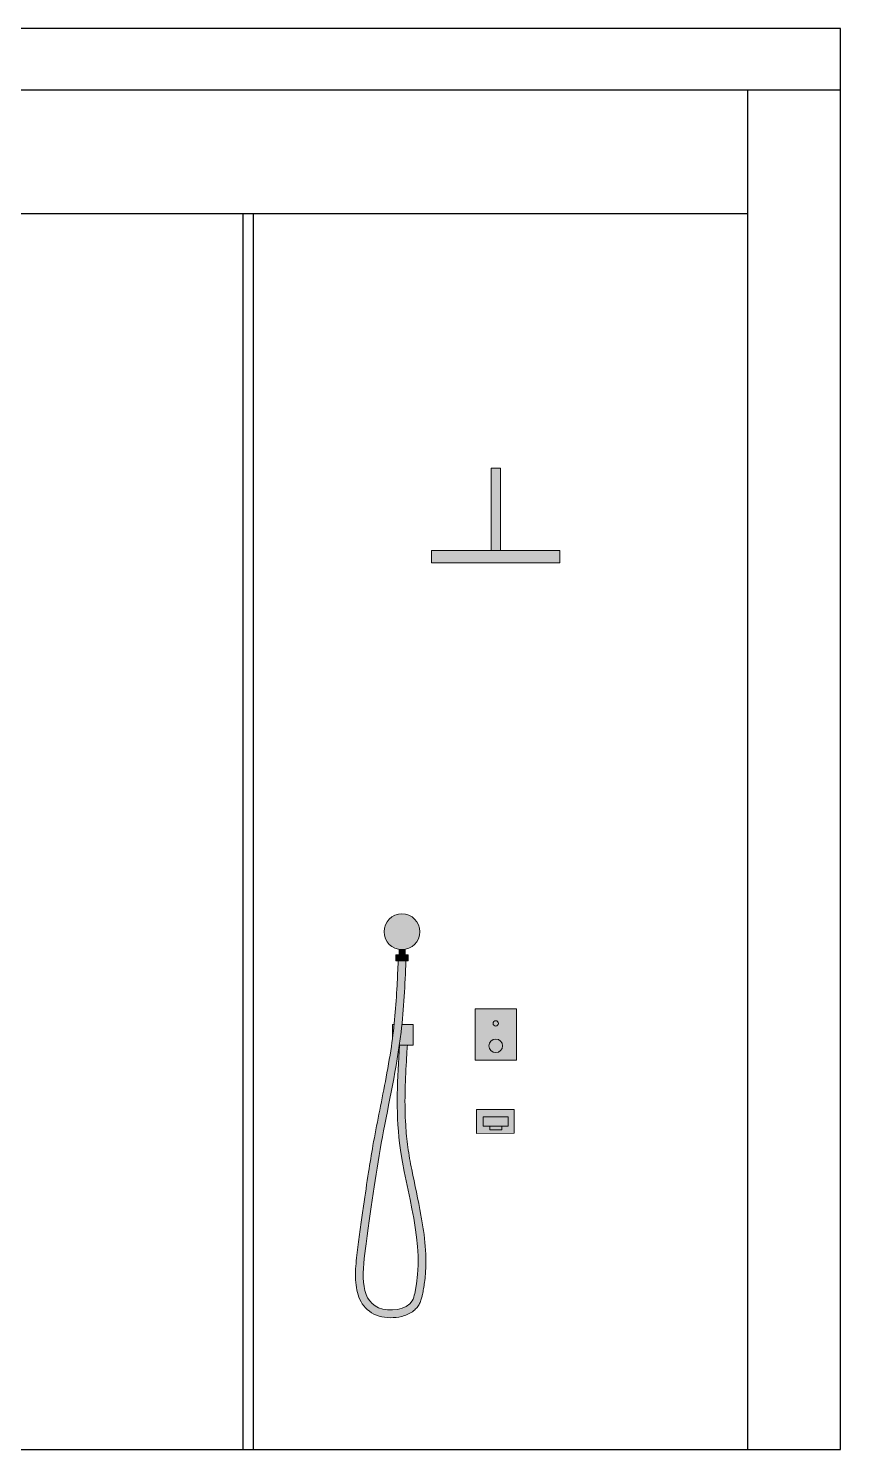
# Model space of a CAD drawing. Header units: inches. Extents: x 9636 to 21597, y -10243 to 557.
# Drawn here: x 11958.1 to 12036.9, y -4619.5 to -4481.5 of the extents above; entities that cross this region are included whole.
import ezdxf

# ---------------------------------------------------------------- set-up
doc = ezdxf.new("R2010")
doc.units = ezdxf.units.IN
doc.header["$MEASUREMENT"] = 0
doc.layers.add('WALL', color=23, linetype='Continuous', lineweight=15)

# ---------------------------------------------------------------- blocks, each defined once
blk = doc.blocks.new('shower panel')
at = {"ltscale": 10, "true_color": 0xc7c8ca, "transparency": 33554687}
h = blk.add_hatch(color=9, dxfattribs=at)
h.dxf.hatch_style = 1
h.paths.add_polyline_path([(5645.21, 3090.33), (5644.31, 3090.33), (5644.31, 3082.34), (5645.21, 3082.34)])
h.paths.add_polyline_path([(5650.99, 3082.34), (5646.2, 3082.34), (5638.53, 3082.34), (5638.53, 3081.14), (5650.99, 3081.14)])
h = blk.add_hatch(color=9, dxfattribs=at)
h.dxf.hatch_style = 1
h.paths.add_polyline_path([(5646.76, 3037.82), (5642.76, 3037.82), (5642.76, 3032.84), (5646.76, 3032.84)])
h.paths.add_polyline_path([(5644.1, 3034.23, -1), (5645.42, 3034.23, -1)], flags=0)
h.paths.add_polyline_path([(5644.5, 3036.41, -1), (5645.02, 3036.41, -1)], flags=0)
h.paths.add_polyline_path([(5644.1, 3034.23, 1), (5645.42, 3034.23, 1)], flags=16)
h.paths.add_polyline_path([(5644.5, 3036.41, 1), (5645.02, 3036.41, 1)], flags=16)
h = blk.add_hatch(color=9, dxfattribs=at)
h.dxf.hatch_style = 1
h.paths.add_polyline_path([(5645.42, 3034.23, 1), (5644.1, 3034.23, 1)])
h.paths.add_polyline_path([(5645.02, 3036.41, 1), (5644.5, 3036.41, 1)])
h = blk.add_hatch(color=9, dxfattribs=at)
h.dxf.hatch_style = 1
h.paths.add_polyline_path([(5646.54, 3028.05), (5642.9, 3028.05), (5642.9, 3025.73), (5646.54, 3025.74)])
h.paths.add_polyline_path([(5644.17, 3026.06), (5644.17, 3026.42), (5643.53, 3026.42), (5643.53, 3027.34), (5645.98, 3027.34), (5645.98, 3026.42), (5645.34, 3026.42), (5645.34, 3026.06)], flags=16)
h = blk.add_hatch(color=9, dxfattribs=at)
h.dxf.hatch_style = 1
h.paths.add_polyline_path([(5645.34, 3026.42), (5644.17, 3026.42), (5644.17, 3026.06), (5645.34, 3026.06)])
h.paths.add_polyline_path([(5645.98, 3027.34), (5643.53, 3027.34), (5643.53, 3026.42), (5645.98, 3026.42)])
at = {"color": 18, "true_color": 0x000000}
for p, q in [((5644.31, 3090.33), (5644.31, 3082.34)), ((5645.21, 3090.33), (5645.21, 3082.34)), ((5646.2, 3082.34), (5638.53, 3082.34)), ((5638.53, 3082.34), (5638.53, 3081.14)), ((5646.2, 3082.34), (5650.99, 3082.34)), ((5650.99, 3082.34), (5650.99, 3081.14)), ((5638.53, 3081.14), (5650.99, 3081.14)), ((5642.76, 3032.84), (5642.76, 3037.82)), ((5642.76, 3037.82), (5646.76, 3037.82)), ((5646.76, 3032.84), (5646.76, 3037.82)), ((5642.76, 3032.84), (5646.76, 3032.84))]:
    blk.add_line(p, q, dxfattribs=at)
at = {"color": 18, "linetype": 'Continuous', "ltscale": 10, "true_color": 0x000000}
blk.add_line((5645.21, 3090.33), (5644.31, 3090.33), dxfattribs=at)
at = {"color": 18, "true_color": 0x000000}
for points in [[(5642.9, 3025.73), (5646.54, 3025.74), (5646.54, 3028.05), (5642.9, 3028.05)], [(5643.53, 3027.34), (5645.98, 3027.34), (5645.98, 3026.42), (5643.53, 3026.42)]]:
    blk.add_lwpolyline(points, close=True, dxfattribs=at)
for centre, radius in [((5644.76, 3036.41), 0.261), ((5644.76, 3034.23), 0.658)]:
    blk.add_circle(centre, radius, dxfattribs=at)
at = {"layer": 'WALL', "color": 18, "linetype": 'Continuous', "ltscale": 10, "true_color": 0x000000}
blk.add_lwpolyline([(5644.17, 3026.42), (5645.34, 3026.42), (5645.34, 3026.06), (5644.17, 3026.06)], close=True, dxfattribs=at)
blk = doc.blocks.new('handshower')
at = {"ltscale": 10, "true_color": 0xc7c8ca, "transparency": 33554687}
h = blk.add_hatch(color=9, dxfattribs=at)
h.dxf.hatch_style = 1
h.paths.add_polyline_path([(5652.82, 3045.31, 1), (5656.3, 3045.31, 1)])
h = blk.add_hatch(color=9, dxfattribs=at)
h.dxf.hatch_style = 1
h.paths.add_polyline_path([(5654.84, 3043.59, -0.085911), (5654.25, 3043.6), (5654.25, 3043.07), (5654.84, 3043.07)])
h.paths.add_polyline_path([(5655.15, 3043.07), (5653.96, 3043.08), (5653.96, 3042.47), (5655.15, 3042.47)])
h = blk.add_hatch(color=9, dxfattribs=at)
h.dxf.hatch_style = 1
edge = h.paths.add_edge_path(flags=17)
edge.add_spline(control_points=[(5654.81, 3034.29), (5654.75, 3034.71), (5654.67, 3035.38), (5654.59, 3036.04), (5654.57, 3036.29)], knot_values=[54.194677, 54.194677, 54.194677, 54.194677, 55.45483, 56.187119, 56.187119, 56.187119, 56.187119], degree=3, periodic=0)
edge.add_line((5654.57, 3036.29), (5653.47, 3036.29))
edge.add_line((5653.47, 3036.29), (5653.47, 3034.29))
edge.add_line((5653.47, 3034.29), (5654.81, 3034.29))
edge = h.paths.add_edge_path()
edge.add_spline(control_points=[(5655.47, 3035.05), (5655.41, 3035.47), (5655.36, 3035.88), (5655.32, 3036.29)], knot_values=[54.859322, 54.859322, 54.859322, 54.859322, 56.108997, 56.108997, 56.108997, 56.108997], degree=3, periodic=0)
edge.add_spline(control_points=[(5655.32, 3036.29), (5655.29, 3036.57), (5655.26, 3036.85), (5655.15, 3038.11), (5655.09, 3039.1), (5655, 3040.88), (5654.96, 3041.67), (5654.93, 3042.47)], knot_values=[56.108997, 56.108997, 56.108997, 56.108997, 56.962385, 56.962385, 59.951382, 59.951382, 62.356014, 62.356014, 62.356014, 62.356014], degree=3, periodic=0)
edge.add_line((5654.93, 3042.47), (5654.18, 3042.47))
edge.add_spline(control_points=[(5654.18, 3042.47), (5654.26, 3040.57), (5654.34, 3038.67), (5654.52, 3036.76)], knot_values=[56.654033, 56.654033, 56.654033, 56.654033, 62.384454, 62.384454, 62.384454, 62.384454], degree=3, periodic=0)
edge.add_spline(control_points=[(5654.52, 3036.76), (5654.53, 3036.6), (5654.55, 3036.44), (5654.57, 3036.29)], knot_values=[56.187119, 56.187119, 56.187119, 56.187119, 56.654033, 56.654033, 56.654033, 56.654033], degree=3, periodic=0)
edge.add_spline(control_points=[(5654.57, 3036.29), (5654.59, 3036.04), (5654.64, 3035.61), (5654.69, 3035.18), (5654.72, 3034.99)], knot_values=[54.896824, 54.896824, 54.896824, 54.896824, 55.629113, 56.187119, 56.187119, 56.187119, 56.187119], degree=3, periodic=0)
edge.add_spline(control_points=[(5654.72, 3034.99), (5654.75, 3034.76), (5654.78, 3034.52), (5654.81, 3034.29)], knot_values=[54.194677, 54.194677, 54.194677, 54.194677, 54.896824, 54.896824, 54.896824, 54.896824], degree=3, periodic=0)
edge.add_spline(control_points=[(5654.81, 3034.29), (5654.9, 3033.71), (5654.99, 3033.13), (5655.09, 3032.55)], knot_values=[52.468674, 52.468674, 52.468674, 52.468674, 54.194677, 54.194677, 54.194677, 54.194677], degree=3, periodic=0)
edge.add_spline(control_points=[(5655.09, 3032.55), (5655.5, 3030.1), (5656.05, 3027.58), (5656.49, 3025.21), (5656.51, 3025.12)], knot_values=[44.841361, 44.841361, 44.841361, 44.841361, 52.188713, 52.468674, 52.468674, 52.468674, 52.468674], degree=3, periodic=0)
edge.add_spline(control_points=[(5656.51, 3025.12), (5656.76, 3023.78), (5656.97, 3022.48), (5657.18, 3021.12)], knot_values=[40.510785, 40.510785, 40.510785, 40.510785, 44.841361, 44.841361, 44.841361, 44.841361], degree=3, periodic=0)
edge.add_spline(control_points=[(5657.18, 3021.12), (5657.33, 3020.07), (5657.49, 3018.99), (5657.65, 3017.83)], knot_values=[37.168422, 37.168422, 37.168422, 37.168422, 40.510785, 40.510785, 40.510785, 40.510785], degree=3, periodic=0)
edge.add_spline(control_points=[(5657.65, 3017.83), (5657.77, 3016.94), (5657.96, 3015.61), (5658.16, 3014.13), (5658.21, 3013.68)], knot_values=[33.526078, 33.526078, 33.526078, 33.526078, 36.058959, 37.168422, 37.168422, 37.168422, 37.168422], degree=3, periodic=0)
edge.add_spline(control_points=[(5658.21, 3013.68), (5658.24, 3013.41), (5658.27, 3013.13), (5658.29, 3012.86)], knot_values=[32.853295, 32.853295, 32.853295, 32.853295, 33.526078, 33.526078, 33.526078, 33.526078], degree=3, periodic=0)
edge.add_spline(control_points=[(5658.29, 3012.86), (5658.31, 3012.6), (5658.32, 3012.34), (5658.32, 3012.09)], knot_values=[32.195242, 32.195242, 32.195242, 32.195242, 32.853295, 32.853295, 32.853295, 32.853295], degree=3, periodic=0)
edge.add_spline(control_points=[(5658.32, 3012.09), (5658.33, 3011.91), (5658.32, 3011.74), (5658.31, 3011.57)], knot_values=[31.738138, 31.738138, 31.738138, 31.738138, 32.195242, 32.195242, 32.195242, 32.195242], degree=3, periodic=0)
edge.add_spline(control_points=[(5658.31, 3011.57), (5658.3, 3011.31), (5658.28, 3011.07), (5658.24, 3010.84)], knot_values=[31.055014, 31.055014, 31.055014, 31.055014, 31.738138, 31.738138, 31.738138, 31.738138], degree=3, periodic=0)
edge.add_spline(control_points=[(5658.24, 3010.84), (5658.23, 3010.76), (5658.21, 3010.69), (5658.2, 3010.62)], knot_values=[30.842614, 30.842614, 30.842614, 30.842614, 31.055014, 31.055014, 31.055014, 31.055014], degree=3, periodic=0)
edge.add_spline(control_points=[(5658.2, 3010.62), (5658.18, 3010.54), (5658.16, 3010.46), (5658.14, 3010.39)], knot_values=[30.59947, 30.59947, 30.59947, 30.59947, 30.842614, 30.842614, 30.842614, 30.842614], degree=3, periodic=0)
edge.add_spline(control_points=[(5658.14, 3010.39), (5658.12, 3010.32), (5658.1, 3010.25), (5658.08, 3010.19)], knot_values=[30.388353, 30.388353, 30.388353, 30.388353, 30.59947, 30.59947, 30.59947, 30.59947], degree=3, periodic=0)
edge.add_spline(control_points=[(5658.08, 3010.19), (5658.05, 3010.12), (5658.02, 3010.04), (5657.99, 3009.97)], knot_values=[30.143852, 30.143852, 30.143852, 30.143852, 30.388353, 30.388353, 30.388353, 30.388353], degree=3, periodic=0)
edge.add_spline(control_points=[(5657.99, 3009.97), (5657.97, 3009.91), (5657.94, 3009.86), (5657.91, 3009.8)], knot_values=[29.93379, 29.93379, 29.93379, 29.93379, 30.143852, 30.143852, 30.143852, 30.143852], degree=3, periodic=0)
edge.add_spline(control_points=[(5657.91, 3009.8), (5657.88, 3009.75), (5657.85, 3009.7), (5657.83, 3009.65)], knot_values=[29.750409, 29.750409, 29.750409, 29.750409, 29.93379, 29.93379, 29.93379, 29.93379], degree=3, periodic=0)
edge.add_spline(control_points=[(5657.83, 3009.65), (5657.79, 3009.6), (5657.76, 3009.54), (5657.72, 3009.49)], knot_values=[29.53932, 29.53932, 29.53932, 29.53932, 29.750409, 29.750409, 29.750409, 29.750409], degree=3, periodic=0)
edge.add_spline(control_points=[(5657.72, 3009.49), (5657.7, 3009.46), (5657.67, 3009.44), (5657.65, 3009.41)], knot_values=[29.418133, 29.418133, 29.418133, 29.418133, 29.53932, 29.53932, 29.53932, 29.53932], degree=3, periodic=0)
edge.add_spline(control_points=[(5657.65, 3009.41), (5657.62, 3009.37), (5657.59, 3009.34), (5657.56, 3009.31)], knot_values=[29.267829, 29.267829, 29.267829, 29.267829, 29.418133, 29.418133, 29.418133, 29.418133], degree=3, periodic=0)
edge.add_spline(control_points=[(5657.56, 3009.31), (5657.52, 3009.27), (5657.49, 3009.23), (5657.44, 3009.19)], knot_values=[29.084662, 29.084662, 29.084662, 29.084662, 29.267829, 29.267829, 29.267829, 29.267829], degree=3, periodic=0)
edge.add_spline(control_points=[(5657.44, 3009.19), (5657.42, 3009.17), (5657.39, 3009.14), (5657.36, 3009.12)], knot_values=[28.96291, 28.96291, 28.96291, 28.96291, 29.084662, 29.084662, 29.084662, 29.084662], degree=3, periodic=0)
edge.add_spline(control_points=[(5657.36, 3009.12), (5657.28, 3009.05), (5657.2, 3009), (5657.11, 3008.94)], knot_values=[28.62983, 28.62983, 28.62983, 28.62983, 28.96291, 28.96291, 28.96291, 28.96291], degree=3, periodic=0)
edge.add_spline(control_points=[(5657.11, 3008.94), (5657.07, 3008.92), (5657.04, 3008.9), (5657, 3008.89)], knot_values=[28.507584, 28.507584, 28.507584, 28.507584, 28.62983, 28.62983, 28.62983, 28.62983], degree=3, periodic=0)
edge.add_spline(control_points=[(5657, 3008.89), (5656.95, 3008.86), (5656.88, 3008.83), (5656.82, 3008.8), (5656.81, 3008.8)], knot_values=[28.296705, 28.296705, 28.296705, 28.296705, 28.500267, 28.507584, 28.507584, 28.507584, 28.507584], degree=3, periodic=0)
edge.add_spline(control_points=[(5656.81, 3008.8), (5656.76, 3008.78), (5656.7, 3008.75), (5656.64, 3008.73)], knot_values=[28.114163, 28.114163, 28.114163, 28.114163, 28.296705, 28.296705, 28.296705, 28.296705], degree=3, periodic=0)
edge.add_spline(control_points=[(5656.64, 3008.73), (5656.57, 3008.71), (5656.5, 3008.69), (5656.42, 3008.67)], knot_values=[27.903188, 27.903188, 27.903188, 27.903188, 28.114163, 28.114163, 28.114163, 28.114163], degree=3, periodic=0)
edge.add_spline(control_points=[(5656.42, 3008.67), (5656.34, 3008.65), (5656.25, 3008.64), (5656.16, 3008.62)], knot_values=[27.659043, 27.659043, 27.659043, 27.659043, 27.903188, 27.903188, 27.903188, 27.903188], degree=3, periodic=0)
edge.add_spline(control_points=[(5656.16, 3008.62), (5656.08, 3008.61), (5656, 3008.6), (5655.93, 3008.59)], knot_values=[27.447336, 27.447336, 27.447336, 27.447336, 27.659043, 27.659043, 27.659043, 27.659043], degree=3, periodic=0)
edge.add_spline(control_points=[(5655.93, 3008.59), (5655.83, 3008.59), (5655.74, 3008.58), (5655.65, 3008.58)], knot_values=[27.203462, 27.203462, 27.203462, 27.203462, 27.447336, 27.447336, 27.447336, 27.447336], degree=3, periodic=0)
edge.add_spline(control_points=[(5655.65, 3008.58), (5655.57, 3008.58), (5655.49, 3008.58), (5655.41, 3008.59)], knot_values=[26.992057, 26.992057, 26.992057, 26.992057, 27.203462, 27.203462, 27.203462, 27.203462], degree=3, periodic=0)
edge.add_spline(control_points=[(5655.41, 3008.59), (5655.31, 3008.59), (5655.22, 3008.6), (5655.13, 3008.61)], knot_values=[26.747282, 26.747282, 26.747282, 26.747282, 26.992057, 26.992057, 26.992057, 26.992057], degree=3, periodic=0)
edge.add_spline(control_points=[(5655.13, 3008.61), (5655.05, 3008.62), (5654.97, 3008.64), (5654.89, 3008.65)], knot_values=[26.537116, 26.537116, 26.537116, 26.537116, 26.747282, 26.747282, 26.747282, 26.747282], degree=3, periodic=0)
edge.add_spline(control_points=[(5654.89, 3008.65), (5654.75, 3008.68), (5654.61, 3008.72), (5654.48, 3008.77)], knot_values=[26.142537, 26.142537, 26.142537, 26.142537, 26.537116, 26.537116, 26.537116, 26.537116], degree=3, periodic=0)
edge.add_spline(control_points=[(5654.48, 3008.77), (5654.43, 3008.78), (5654.39, 3008.8), (5654.35, 3008.82)], knot_values=[26.021228, 26.021228, 26.021228, 26.021228, 26.142537, 26.142537, 26.142537, 26.142537], degree=3, periodic=0)
edge.add_spline(control_points=[(5654.35, 3008.82), (5654.26, 3008.86), (5654.18, 3008.9), (5654.09, 3008.95)], knot_values=[25.740864, 25.740864, 25.740864, 25.740864, 26.021228, 26.021228, 26.021228, 26.021228], degree=3, periodic=0)
edge.add_spline(control_points=[(5654.09, 3008.95), (5654.06, 3008.97), (5654.03, 3008.99), (5654, 3009.01)], knot_values=[25.634085, 25.634085, 25.634085, 25.634085, 25.740864, 25.740864, 25.740864, 25.740864], degree=3, periodic=0)
edge.add_spline(control_points=[(5654, 3009.01), (5653.97, 3009.03), (5653.94, 3009.06), (5653.9, 3009.08)], knot_values=[25.513429, 25.513429, 25.513429, 25.513429, 25.634085, 25.634085, 25.634085, 25.634085], degree=3, periodic=0)
edge.add_spline(control_points=[(5653.9, 3009.08), (5653.88, 3009.1), (5653.85, 3009.13), (5653.82, 3009.15)], knot_values=[25.406868, 25.406868, 25.406868, 25.406868, 25.513429, 25.513429, 25.513429, 25.513429], degree=3, periodic=0)
edge.add_spline(control_points=[(5653.82, 3009.15), (5653.79, 3009.18), (5653.77, 3009.2), (5653.74, 3009.23)], knot_values=[25.285802, 25.285802, 25.285802, 25.285802, 25.406868, 25.406868, 25.406868, 25.406868], degree=3, periodic=0)
edge.add_spline(control_points=[(5653.74, 3009.23), (5653.72, 3009.26), (5653.69, 3009.28), (5653.67, 3009.31)], knot_values=[25.179623, 25.179623, 25.179623, 25.179623, 25.285802, 25.285802, 25.285802, 25.285802], degree=3, periodic=0)
edge.add_spline(control_points=[(5653.67, 3009.31), (5653.65, 3009.34), (5653.62, 3009.37), (5653.6, 3009.41)], knot_values=[25.058111, 25.058111, 25.058111, 25.058111, 25.179623, 25.179623, 25.179623, 25.179623], degree=3, periodic=0)
edge.add_spline(control_points=[(5653.6, 3009.41), (5653.59, 3009.43), (5653.57, 3009.46), (5653.55, 3009.49), (5653.55, 3009.49)], knot_values=[24.953418, 24.953418, 24.953418, 24.953418, 25.043234, 25.058111, 25.058111, 25.058111, 25.058111], degree=3, periodic=0)
edge.add_spline(control_points=[(5653.55, 3009.49), (5653.53, 3009.53), (5653.51, 3009.56), (5653.5, 3009.6)], knot_values=[24.833132, 24.833132, 24.833132, 24.833132, 24.953418, 24.953418, 24.953418, 24.953418], degree=3, periodic=0)
edge.add_spline(control_points=[(5653.5, 3009.6), (5653.48, 3009.63), (5653.47, 3009.66), (5653.45, 3009.7)], knot_values=[24.725943, 24.725943, 24.725943, 24.725943, 24.833132, 24.833132, 24.833132, 24.833132], degree=3, periodic=0)
edge.add_spline(control_points=[(5653.45, 3009.7), (5653.44, 3009.73), (5653.43, 3009.77), (5653.42, 3009.81)], knot_values=[24.608323, 24.608323, 24.608323, 24.608323, 24.725943, 24.725943, 24.725943, 24.725943], degree=3, periodic=0)
edge.add_spline(control_points=[(5653.42, 3009.81), (5653.37, 3009.93), (5653.33, 3010.12), (5653.29, 3010.31), (5653.28, 3010.37)], knot_values=[24.035191, 24.035191, 24.035191, 24.035191, 24.425067, 24.608323, 24.608323, 24.608323, 24.608323], degree=3, periodic=0)
edge.add_spline(control_points=[(5653.28, 3010.37), (5653.23, 3010.58), (5653.2, 3010.78), (5653.17, 3010.98)], knot_values=[23.423365, 23.423365, 23.423365, 23.423365, 24.035191, 24.035191, 24.035191, 24.035191], degree=3, periodic=0)
edge.add_spline(control_points=[(5653.17, 3010.98), (5653.13, 3011.23), (5653.09, 3011.48), (5653.07, 3011.73)], knot_values=[22.671311, 22.671311, 22.671311, 22.671311, 23.423365, 23.423365, 23.423365, 23.423365], degree=3, periodic=0)
edge.add_spline(control_points=[(5653.07, 3011.73), (5653.04, 3012.01), (5653.02, 3012.29), (5653.01, 3012.56)], knot_values=[21.840313, 21.840313, 21.840313, 21.840313, 22.671311, 22.671311, 22.671311, 22.671311], degree=3, periodic=0)
edge.add_spline(control_points=[(5653.01, 3012.56), (5653, 3012.89), (5652.99, 3013.22), (5653, 3013.54)], knot_values=[20.855298, 20.855298, 20.855298, 20.855298, 21.840313, 21.840313, 21.840313, 21.840313], degree=3, periodic=0)
edge.add_spline(control_points=[(5653, 3013.54), (5653, 3013.95), (5653.03, 3014.35), (5653.06, 3014.76)], knot_values=[19.631856, 19.631856, 19.631856, 19.631856, 20.855298, 20.855298, 20.855298, 20.855298], degree=3, periodic=0)
edge.add_spline(control_points=[(5653.06, 3014.76), (5653.1, 3015.25), (5653.16, 3015.75), (5653.22, 3016.24)], knot_values=[18.14334, 18.14334, 18.14334, 18.14334, 19.631856, 19.631856, 19.631856, 19.631856], degree=3, periodic=0)
edge.add_spline(control_points=[(5653.22, 3016.24), (5653.3, 3016.75), (5653.38, 3017.25), (5653.47, 3017.76)], knot_values=[16.617957, 16.617957, 16.617957, 16.617957, 18.14334, 18.14334, 18.14334, 18.14334], degree=3, periodic=0)
edge.add_spline(control_points=[(5653.47, 3017.76), (5653.66, 3018.76), (5653.87, 3019.77), (5654.08, 3020.77)], knot_values=[13.582782, 13.582782, 13.582782, 13.582782, 16.617957, 16.617957, 16.617957, 16.617957], degree=3, periodic=0)
edge.add_spline(control_points=[(5654.08, 3020.77), (5654.21, 3021.36), (5654.33, 3021.94), (5654.44, 3022.53)], knot_values=[11.811598, 11.811598, 11.811598, 11.811598, 13.582782, 13.582782, 13.582782, 13.582782], degree=3, periodic=0)
edge.add_spline(control_points=[(5654.44, 3022.53), (5654.55, 3023.14), (5654.66, 3023.75), (5654.74, 3024.36)], knot_values=[9.973889, 9.973889, 9.973889, 9.973889, 11.811598, 11.811598, 11.811598, 11.811598], degree=3, periodic=0)
edge.add_spline(control_points=[(5654.74, 3024.36), (5654.76, 3024.5), (5654.89, 3025.55), (5654.97, 3026.6), (5655, 3027.51)], knot_values=[6.814131, 6.814131, 6.814131, 6.814131, 7.226304, 9.973889, 9.973889, 9.973889, 9.973889], degree=3, periodic=0)
edge.add_spline(control_points=[(5655, 3027.51), (5655.03, 3028.55), (5655.02, 3029.6), (5654.98, 3030.64)], knot_values=[3.691724, 3.691724, 3.691724, 3.691724, 6.814131, 6.814131, 6.814131, 6.814131], degree=3, periodic=0)
edge.add_spline(control_points=[(5654.98, 3030.64), (5654.94, 3031.85), (5654.87, 3033.07), (5654.8, 3034.29)], knot_values=[0.045478, 0.045478, 0.045478, 0.045478, 3.691724, 3.691724, 3.691724, 3.691724], degree=3, periodic=0)
edge.add_line((5654.8, 3034.29), (5654.04, 3034.29))
edge.add_spline(control_points=[(5654.04, 3034.29), (5654.08, 3033.77), (5654.11, 3033.24), (5654.19, 3031.68), (5654.24, 3030.64), (5654.28, 3028.59), (5654.26, 3027.56), (5654.16, 3025.82), (5654.09, 3025.11), (5653.88, 3023.67), (5653.76, 3022.94), (5653.33, 3020.76), (5652.99, 3019.28), (5652.63, 3017.29), (5652.54, 3016.79), (5652.33, 3015.27), (5652.24, 3014.26), (5652.25, 3012.84), (5652.26, 3012.45), (5652.31, 3011.79), (5652.33, 3011.52), (5652.4, 3011.05), (5652.43, 3010.84), (5652.5, 3010.45), (5652.53, 3010.27), (5652.6, 3009.97), (5652.62, 3009.85), (5652.69, 3009.59), (5652.74, 3009.45), (5652.86, 3009.18), (5652.94, 3009.04), (5653.11, 3008.8), (5653.21, 3008.7), (5653.61, 3008.33), (5653.95, 3008.15), (5654.67, 3007.91), (5655.04, 3007.85), (5655.78, 3007.82), (5656.16, 3007.85), (5656.87, 3008), (5657.21, 3008.13), (5657.81, 3008.49), (5658.06, 3008.71), (5658.47, 3009.23), (5658.62, 3009.52), (5658.86, 3010.12), (5658.93, 3010.43), (5659.09, 3011.42), (5659.09, 3012.12), (5658.99, 3013.54), (5658.9, 3014.26), (5658.71, 3015.61), (5658.63, 3016.25), (5658.46, 3017.49), (5658.37, 3018.09), (5658.13, 3019.82), (5657.97, 3020.9), (5657.67, 3022.83), (5657.53, 3023.69), (5657.2, 3025.55), (5657, 3026.57), (5656.59, 3028.64), (5656.37, 3029.7), (5655.96, 3031.89), (5655.76, 3033.04), (5655.55, 3034.47), (5655.5, 3034.76), (5655.47, 3035.05)], knot_values=[0, 0, 0, 0, 1.567068, 1.567068, 4.701204, 4.701204, 7.831507, 7.831507, 10.053613, 10.053613, 12.275719, 12.275719, 16.719932, 16.719932, 18.204245, 18.204245, 21.17287, 21.17287, 22.289722, 22.289722, 23.055672, 23.055672, 23.647988, 23.647988, 24.165265, 24.165265, 24.491359, 24.491359, 24.817452, 24.817452, 25.10916, 25.10916, 25.400868, 25.400868, 26.213079, 26.213079, 27.02529, 27.02529, 27.837501, 27.837501, 28.649712, 28.649712, 29.461923, 29.461923, 30.274134, 30.274134, 31.086345, 31.086345, 32.784906, 32.784906, 34.483466, 34.483466, 36.182027, 36.182027, 37.880588, 37.880588, 41.277709, 41.277709, 44.088792, 44.088792, 47.31031, 47.31031, 50.531827, 50.531827, 53.973389, 53.973389, 54.859322, 54.859322, 54.859322, 54.859322], degree=3, periodic=0)
edge = h.paths.add_edge_path(flags=17)
edge.add_line((5655.47, 3036.29), (5655.32, 3036.29))
edge.add_spline(control_points=[(5655.32, 3036.29), (5655.36, 3035.88), (5655.41, 3035.47), (5655.47, 3035.05)], knot_values=[54.859322, 54.859322, 54.859322, 54.859322, 56.108997, 56.108997, 56.108997, 56.108997], degree=3, periodic=0)
edge.add_line((5655.47, 3035.05), (5655.47, 3036.29))
at = {"color": 18, "true_color": 0x000000}
for p, q in [((5653.96, 3043.08), (5655.15, 3043.07)), ((5653.96, 3043.08), (5653.96, 3042.47)), ((5654.25, 3043.6), (5654.25, 3043.07)), ((5654.84, 3043.59), (5654.84, 3043.07)), ((5655.15, 3043.07), (5655.15, 3042.47)), ((5653.96, 3042.47), (5655.15, 3042.47))]:
    blk.add_line(p, q, dxfattribs=at)
blk.add_circle((5654.56, 3045.31), 1.74, dxfattribs=at)
at = {"layer": 'WALL', "color": 18, "linetype": 'Continuous', "ltscale": 10, "true_color": 0x000000}
for points in [[(5654.57, 3036.29), (5653.47, 3036.29), (5653.47, 3034.29), (5654.81, 3034.29)], [(5655.47, 3035.05), (5655.47, 3036.29), (5655.32, 3036.29)]]:
    blk.add_lwpolyline(points, dxfattribs=at)
for points, knots in [([(5654.8, 3034.29), (5654.99, 3031.11), (5655.47, 3023.04), (5652.13, 3014.82), (5653.72, 3008.58), (5659, 3008.07), (5657.71, 3017.35), (5656.67, 3025.05), (5654.52, 3034.45), (5654.27, 3040.17), (5654.18, 3042.47)], [0.045478, 0.045478, 0.045478, 0.045478, 9.561715, 24.218447, 24.968295, 28.304021, 34.63554, 45.121321, 55.45483, 62.386499, 62.386499, 62.386499, 62.386499]), ([(5654.04, 3034.29), (5654.08, 3033.77), (5654.11, 3033.24), (5654.19, 3031.68), (5654.24, 3030.64), (5654.28, 3028.59), (5654.26, 3027.56), (5654.16, 3025.82), (5654.09, 3025.11), (5653.88, 3023.67), (5653.76, 3022.94), (5653.33, 3020.76), (5652.99, 3019.28), (5652.63, 3017.29), (5652.54, 3016.79), (5652.33, 3015.27), (5652.24, 3014.26), (5652.25, 3012.84), (5652.26, 3012.45), (5652.31, 3011.79), (5652.33, 3011.52), (5652.4, 3011.05), (5652.43, 3010.84), (5652.5, 3010.45), (5652.53, 3010.27), (5652.6, 3009.97), (5652.62, 3009.85), (5652.69, 3009.59), (5652.74, 3009.45), (5652.86, 3009.18), (5652.94, 3009.04), (5653.11, 3008.8), (5653.21, 3008.7), (5653.61, 3008.33), (5653.95, 3008.15), (5654.67, 3007.91), (5655.04, 3007.85), (5655.78, 3007.82), (5656.16, 3007.85), (5656.87, 3008), (5657.21, 3008.13), (5657.81, 3008.49), (5658.06, 3008.71), (5658.47, 3009.23), (5658.62, 3009.52), (5658.86, 3010.12), (5658.93, 3010.43), (5659.09, 3011.42), (5659.09, 3012.12), (5658.99, 3013.54), (5658.9, 3014.26), (5658.71, 3015.61), (5658.63, 3016.25), (5658.46, 3017.49), (5658.37, 3018.09), (5658.13, 3019.82), (5657.97, 3020.9), (5657.67, 3022.83), (5657.53, 3023.69), (5657.2, 3025.55), (5657, 3026.57), (5656.59, 3028.64), (5656.37, 3029.7), (5655.96, 3031.89), (5655.76, 3033.04), (5655.44, 3035.16), (5655.33, 3036.15), (5655.15, 3038.11), (5655.09, 3039.1), (5655, 3040.88), (5654.96, 3041.67), (5654.93, 3042.47)], [0, 0, 0, 0, 1.567068, 1.567068, 4.701204, 4.701204, 7.831507, 7.831507, 10.053613, 10.053613, 12.275719, 12.275719, 16.719932, 16.719932, 18.204245, 18.204245, 21.17287, 21.17287, 22.289722, 22.289722, 23.055672, 23.055672, 23.647988, 23.647988, 24.165265, 24.165265, 24.491359, 24.491359, 24.817452, 24.817452, 25.10916, 25.10916, 25.400868, 25.400868, 26.213079, 26.213079, 27.02529, 27.02529, 27.837501, 27.837501, 28.649712, 28.649712, 29.461923, 29.461923, 30.274134, 30.274134, 31.086345, 31.086345, 32.784906, 32.784906, 34.483466, 34.483466, 36.182027, 36.182027, 37.880588, 37.880588, 41.277709, 41.277709, 44.088792, 44.088792, 47.31031, 47.31031, 50.531827, 50.531827, 53.973389, 53.973389, 56.962385, 56.962385, 59.951382, 59.951382, 62.356014, 62.356014, 62.356014, 62.356014])]:
    blk.add_open_spline(points, degree=3, knots=knots, dxfattribs=at)

msp = doc.modelspace()

# ---------------------------------------------------------------- linework, layer by layer
at = {"color": 18, "true_color": 0x000000}
for p, q in [((12036.9, -4481.52), (11856.9, -4481.52)), ((12036.9, -4619.52), (12036.9, -4481.52)), ((12036.9, -4619.52), (12036.9, -4481.52)), ((12036.9, -4487.52), (11856.9, -4487.52)), ((12027.9, -4619.52), (12027.9, -4487.52)), ((12027.9, -4499.52), (11865.9, -4499.52)), ((11856.9, -4619.52), (12036.9, -4619.52))]:
    msp.add_line(p, q, dxfattribs=at)
at = {"color": 152, "true_color": 0x2776bb}
for p, q in [((11978.9, -4499.52), (11978.9, -4619.52)), ((11979.9, -4499.52), (11979.9, -4619.52))]:
    msp.add_line(p, q, dxfattribs=at)

# ---------------------------------------------------------------- block references
at = {"layer": 'WALL', "color": 18, "linetype": 'Continuous', "true_color": 0x000000}
msp.add_blockref('shower panel', (6358.69, -7614.55), dxfattribs=at)
at = {"layer": 'WALL', "color": 18, "linetype": 'Continuous', "true_color": 0x000000, "xscale": -1, "rotation": 359.9999673364769}
msp.add_blockref('handshower', (17648.91, -7614.55), dxfattribs=at)

doc.saveas('drawing.dxf')
